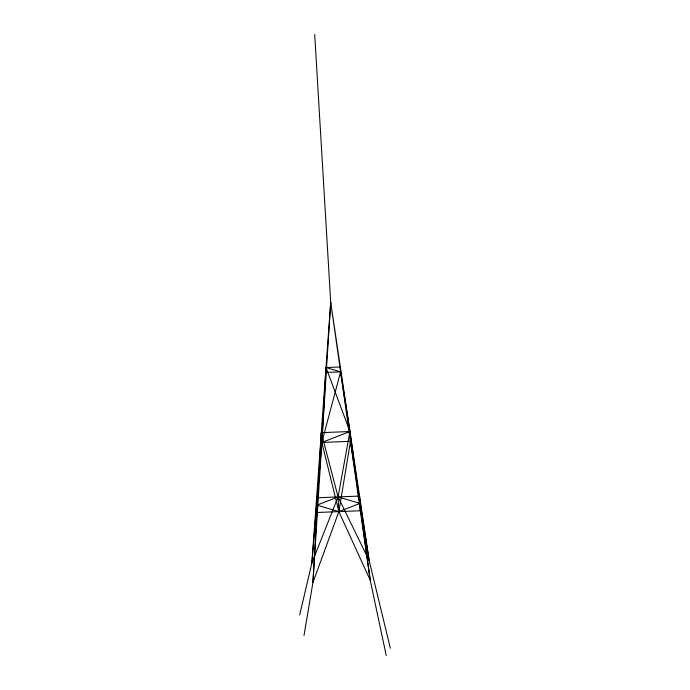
<?xml version="1.0" encoding="UTF-8"?>
<svg xmlns="http://www.w3.org/2000/svg" width="690" height="690" viewBox="0 0 690 690"><rect width="100%" height="100%" fill="white"/><g stroke="black" fill="none" stroke-linecap="round" stroke-linejoin="round"><path stroke-width="1.03" d="M299.667 614.971L311.889 562.919L321.833 442.454L326.008 367.546L340.334 366.968L340.593 371.867L349.942 431.517L370.22 580.195L386.228 655.5M314.7 34.5L330.717 302.418L312.941 582.498L304.014 635.456M330.717 302.418L311.889 562.919L338.074 496.929L349.942 431.517L326.008 367.546L340.593 371.867L321.833 442.454L338.868 511.609L370.22 580.195L330.717 302.418L369.167 560.608L390.333 648.212M338.868 511.609L350.468 441.307L349.942 431.517L321.307 432.665L312.941 582.498L338.868 511.609L338.074 496.929L321.307 432.665L321.833 442.454L350.468 441.307L369.167 560.608L338.074 496.929L316.995 505.132L338.868 511.609L359.947 503.407L338.074 496.929M321.833 442.454L349.942 431.517M340.593 371.867L326.275 372.436L326.008 367.546M359.559 496.067L316.598 497.792L317.391 512.48L360.344 510.747L359.559 496.067"/></g></svg>
